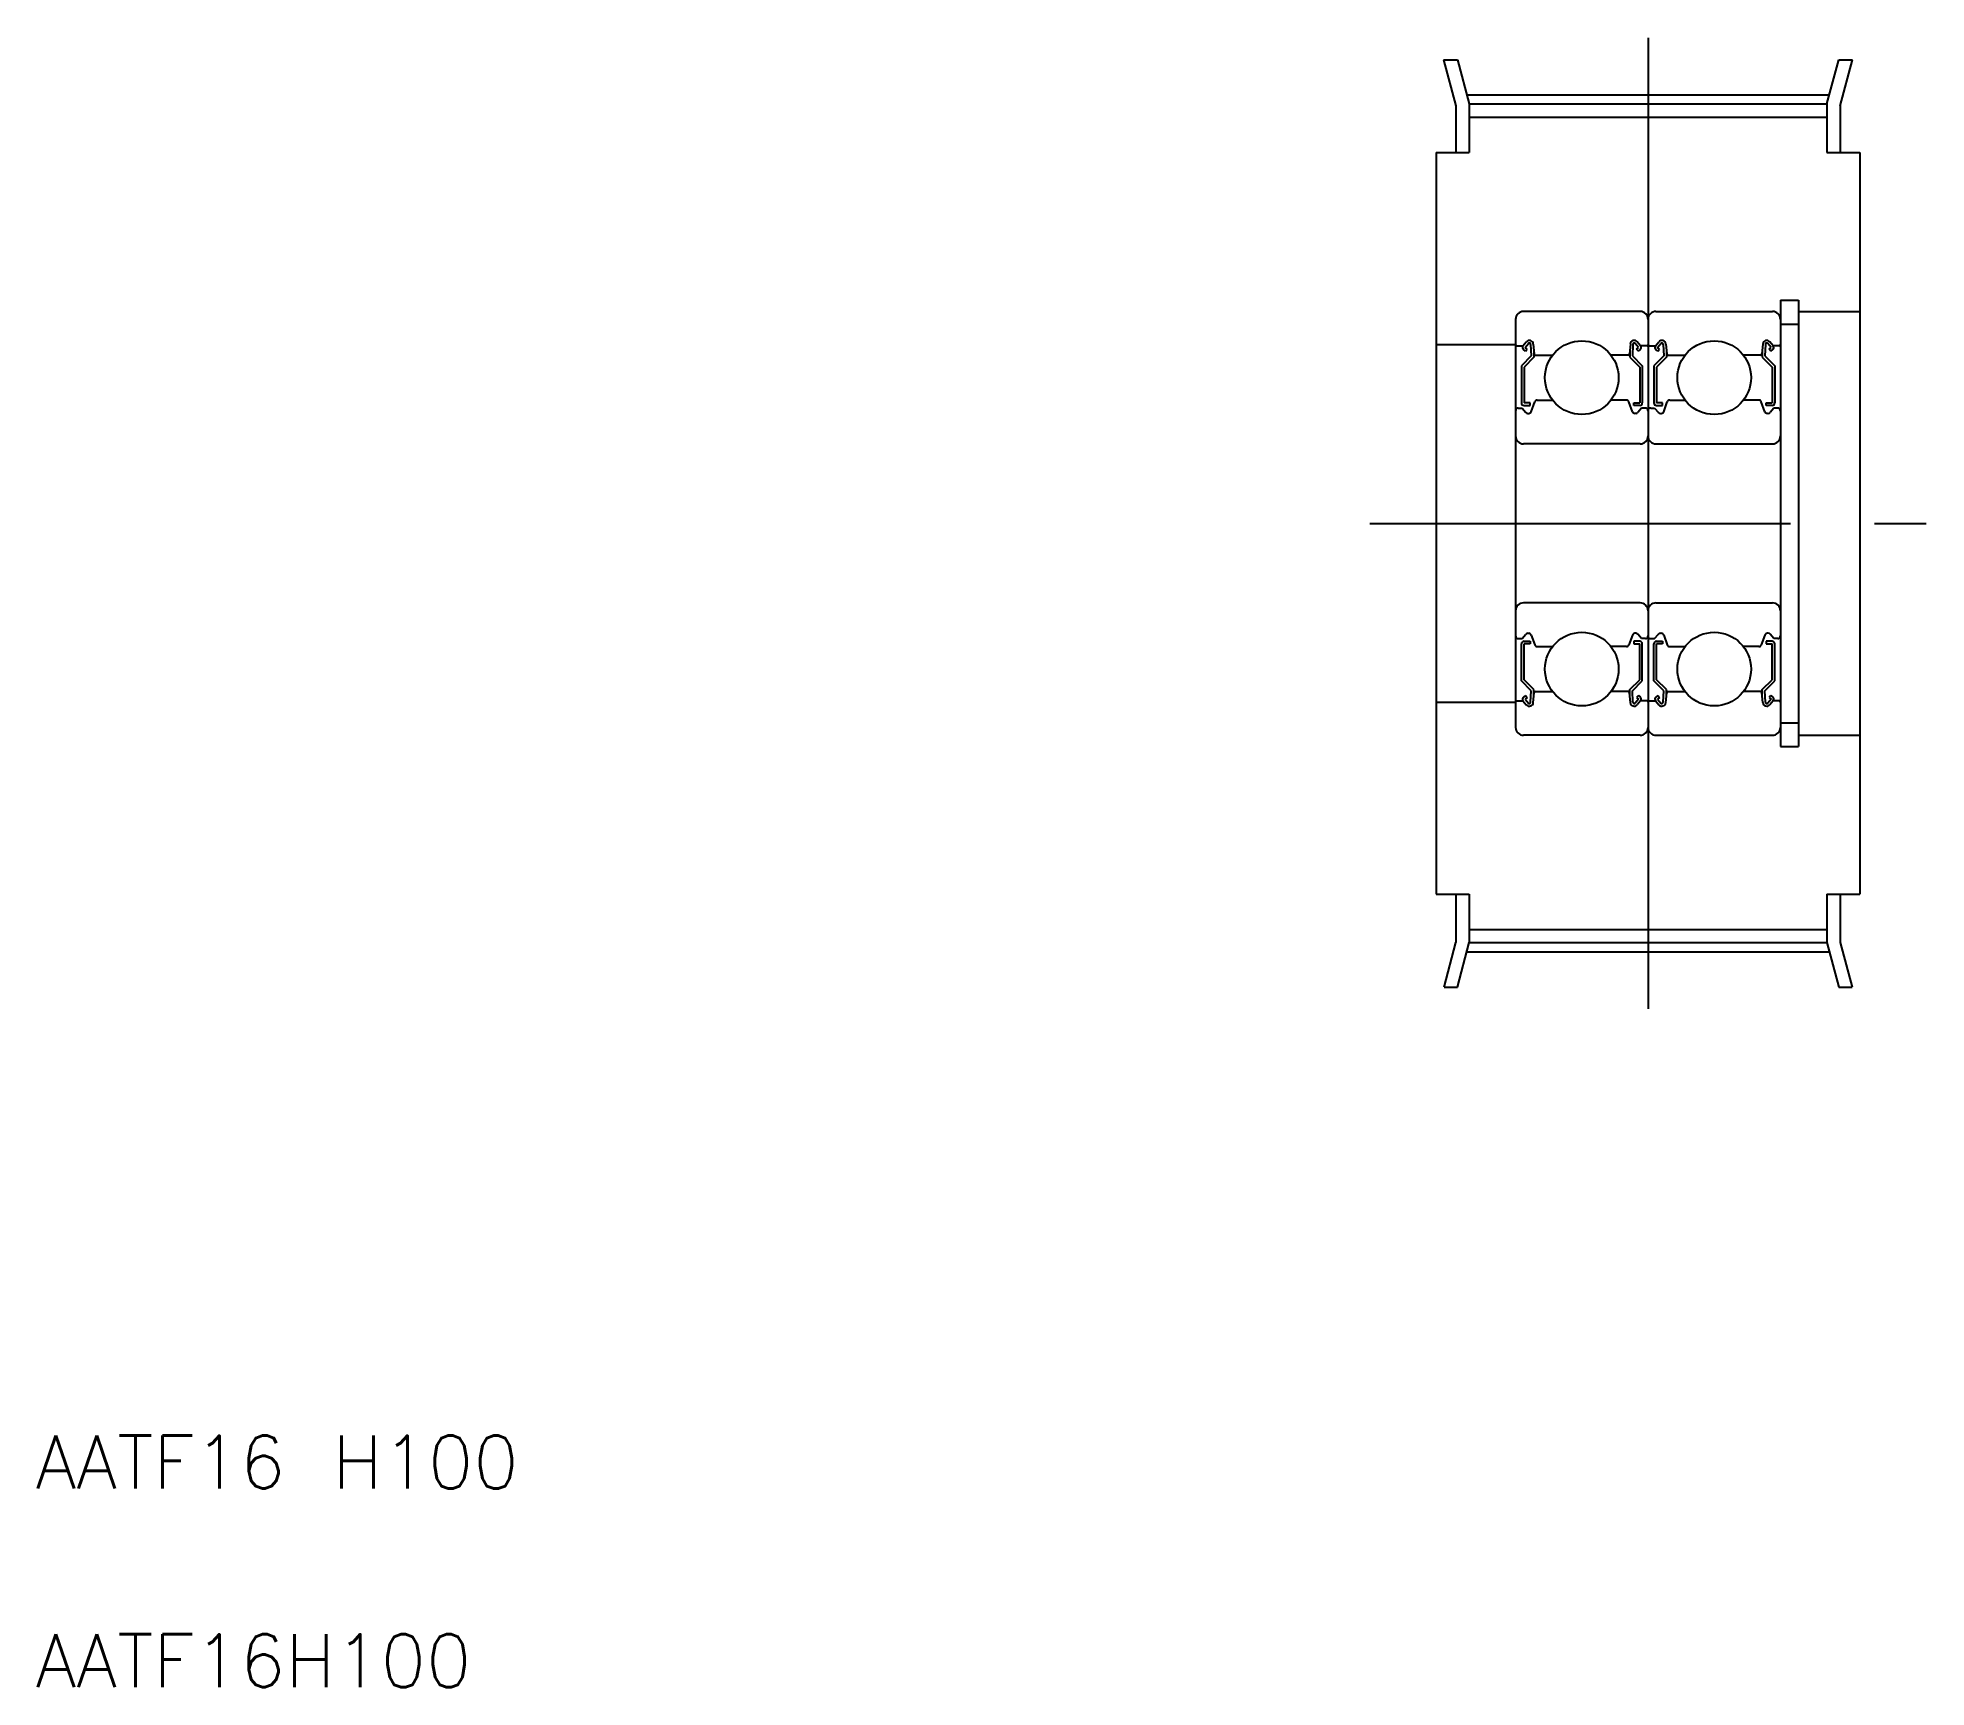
# Model space of a CAD drawing. Extents: x 10 to 153, y 10 to 135.
import ezdxf

# ---------------------------------------------------------------- set-up
doc = ezdxf.new("R2010")
doc.units = 0
doc.linetypes.add('CENTER', pattern=[50.8, 31.75, -6.35, 6.35, -6.35])
doc.layers.get('0').update_dxf_attribs({"linetype": 'CONTINUOUS'})
doc.layers.add('CENTER', color=1, linetype='CENTER')
doc.styles.get("Standard").update_dxf_attribs({"font": 'txt', "bigfont": 'BIGFONT'})

msp = doc.modelspace()

# ---------------------------------------------------------------- linework, layer by layer
at = {"color": 7, "linetype": 'CONTINUOUS'}
for p, q in [((116.31, 132.86), (117.24, 129.39)), ((116.31, 132.86), (117.35, 132.86)), ((116.57, 132.86), (116.57, 132.86)), ((116.83, 132.86), (116.83, 132.86)), ((117.35, 132.86), (118.24, 129.52)), ((145.24, 129.52), (146.14, 132.86)), ((146.14, 132.86), (147.18, 132.86)), ((146.24, 129.39), (147.18, 132.86)), ((117.24, 129.39), (117.24, 125.86)), ((118.24, 129.52), (145.24, 129.52)), ((118.24, 129.52), (118.24, 125.86)), ((118.24, 128.52), (145.24, 128.52)), ((145.24, 129.52), (145.24, 125.86)), ((146.24, 129.39), (146.24, 125.86)), ((115.74, 125.86), (115.74, 69.86)), ((115.74, 125.86), (118.24, 125.86)), ((145.24, 125.86), (147.74, 125.86)), ((147.74, 125.86), (147.74, 69.86)), ((141.74, 114.71), (141.74, 81.01)), ((141.74, 114.71), (143.09, 114.71)), ((143.09, 114.71), (143.09, 81.01)), ((121.74, 113.26), (121.74, 82.46)), ((131.14, 113.86), (122.34, 113.86)), ((131.74, 113.26), (131.74, 82.46)), ((131.74, 113.26), (131.74, 82.46)), ((132.34, 113.86), (141.14, 113.86)), ((141.74, 113.26), (141.74, 82.46)), ((141.74, 112.91), (143.09, 112.91)), ((143.09, 113.86), (147.74, 113.86)), ((115.74, 111.36), (121.74, 111.36)), ((121.84, 111.26), (122.3, 111.26)), ((122.3, 111.26), (122.55, 111.56)), ((122.46, 111.13), (122.71, 111.43)), ((122.88, 111.37), (122.93, 110.5)), ((123.08, 111.39), (123.15, 110.65)), ((130.41, 111.39), (130.34, 110.65)), ((130.6, 111.37), (130.56, 110.5)), ((131.03, 111.13), (130.78, 111.43)), ((131.18, 111.26), (130.93, 111.56)), ((131.64, 111.26), (131.18, 111.26)), ((131.84, 111.26), (132.3, 111.26)), ((132.3, 111.26), (132.55, 111.56)), ((132.46, 111.13), (132.71, 111.43)), ((132.88, 111.37), (132.93, 110.5)), ((133.08, 111.39), (133.15, 110.65)), ((140.41, 111.39), (140.34, 110.65)), ((140.6, 111.37), (140.56, 110.5)), ((141.03, 111.13), (140.78, 111.43)), ((141.18, 111.26), (140.93, 111.56)), ((141.64, 111.26), (141.18, 111.26)), ((122.93, 110.5), (122.18, 109.75)), ((122.48, 110.85), (122.33, 110.98)), ((123.13, 110.41), (122.38, 109.66)), ((122.61, 111.01), (122.46, 111.13)), ((122.48, 110.85), (122.61, 111.01)), ((123.13, 110.88), (123.13, 110.41)), ((123.25, 110.56), (124.55, 110.56)), ((130.24, 110.56), (128.94, 110.56)), ((130.36, 110.88), (130.36, 110.41)), ((130.36, 110.41), (131.11, 109.66)), ((130.56, 110.5), (131.31, 109.75)), ((130.88, 111.01), (131.03, 111.13)), ((131.01, 110.85), (130.88, 111.01)), ((131.01, 110.85), (131.16, 110.98)), ((132.93, 110.5), (132.18, 109.75)), ((132.48, 110.85), (132.33, 110.98)), ((133.13, 110.41), (132.38, 109.66)), ((132.61, 111.01), (132.46, 111.13)), ((132.48, 110.85), (132.61, 111.01)), ((133.13, 110.88), (133.13, 110.41)), ((133.25, 110.56), (134.55, 110.56)), ((140.24, 110.56), (138.94, 110.56)), ((140.36, 110.88), (140.36, 110.41)), ((140.36, 110.41), (141.11, 109.66)), ((140.56, 110.5), (141.31, 109.75)), ((140.88, 111.01), (141.03, 111.13)), ((141.01, 110.85), (140.88, 111.01)), ((141.01, 110.85), (141.16, 110.98)), ((122.18, 109.75), (122.18, 106.96)), ((122.38, 109.66), (122.38, 106.96)), ((131.11, 109.66), (131.11, 106.96)), ((131.31, 109.75), (131.31, 106.96)), ((132.18, 109.75), (132.18, 106.96)), ((132.38, 109.66), (132.38, 106.96)), ((141.11, 109.66), (141.11, 106.96)), ((141.31, 109.75), (141.31, 106.96)), ((122.83, 106.96), (122.38, 106.96)), ((122.83, 106.76), (122.83, 106.96)), ((122.93, 106.29), (123.19, 107.03)), ((123.38, 107.16), (124.55, 107.16)), ((130.11, 107.16), (128.94, 107.16)), ((130.56, 106.29), (130.29, 107.03)), ((130.66, 106.76), (130.66, 106.96)), ((130.66, 106.96), (131.11, 106.96)), ((132.83, 106.96), (132.38, 106.96)), ((132.83, 106.76), (132.83, 106.96)), ((132.93, 106.29), (133.19, 107.03)), ((133.38, 107.16), (134.55, 107.16)), ((140.11, 107.16), (138.94, 107.16)), ((140.56, 106.29), (140.29, 107.03)), ((140.66, 106.76), (140.66, 106.96)), ((140.66, 106.96), (141.11, 106.96)), ((121.94, 106.56), (122.24, 106.56)), ((122.24, 106.56), (122.52, 106.23)), ((122.38, 106.76), (122.83, 106.76)), ((122.67, 106.16), (122.74, 106.16)), ((131.11, 106.76), (130.66, 106.76)), ((130.82, 106.16), (130.75, 106.16)), ((131.24, 106.56), (130.97, 106.23)), ((131.54, 106.56), (131.24, 106.56)), ((131.94, 106.56), (132.24, 106.56)), ((132.24, 106.56), (132.52, 106.23)), ((132.38, 106.76), (132.83, 106.76)), ((132.67, 106.16), (132.74, 106.16)), ((141.11, 106.76), (140.66, 106.76)), ((140.82, 106.16), (140.75, 106.16)), ((141.24, 106.56), (140.97, 106.23)), ((141.54, 106.56), (141.24, 106.56)), ((131.14, 103.86), (122.34, 103.86)), ((132.34, 103.86), (141.14, 103.86)), ((131.14, 91.86), (122.34, 91.86)), ((132.34, 91.86), (141.14, 91.86)), ((121.94, 89.16), (122.24, 89.16)), ((122.18, 85.98), (122.18, 88.76)), ((122.24, 89.16), (122.52, 89.49)), ((122.38, 88.96), (122.83, 88.96)), ((122.83, 88.76), (122.38, 88.76)), ((122.38, 86.06), (122.38, 88.76)), ((122.67, 89.56), (122.74, 89.56)), ((122.83, 88.96), (122.83, 88.76)), ((122.93, 89.43), (123.19, 88.69)), ((123.38, 88.56), (124.55, 88.56)), ((130.11, 88.56), (128.94, 88.56)), ((130.56, 89.43), (130.29, 88.69)), ((131.11, 88.96), (130.66, 88.96)), ((130.66, 88.96), (130.66, 88.76)), ((130.66, 88.76), (131.11, 88.76)), ((130.82, 89.56), (130.75, 89.56)), ((131.24, 89.16), (130.97, 89.49)), ((131.11, 86.06), (131.11, 88.76)), ((131.54, 89.16), (131.24, 89.16)), ((131.31, 85.98), (131.31, 88.76)), ((131.94, 89.16), (132.24, 89.16)), ((132.18, 85.98), (132.18, 88.76)), ((132.24, 89.16), (132.52, 89.49)), ((132.38, 88.96), (132.83, 88.96)), ((132.83, 88.76), (132.38, 88.76)), ((132.38, 86.06), (132.38, 88.76)), ((132.67, 89.56), (132.74, 89.56)), ((132.83, 88.96), (132.83, 88.76)), ((132.93, 89.43), (133.19, 88.69)), ((133.38, 88.56), (134.55, 88.56)), ((140.11, 88.56), (138.94, 88.56)), ((140.56, 89.43), (140.29, 88.69)), ((140.66, 88.96), (140.66, 88.76)), ((141.11, 88.96), (140.66, 88.96)), ((140.66, 88.76), (141.11, 88.76)), ((140.82, 89.56), (140.75, 89.56)), ((141.24, 89.16), (140.97, 89.49)), ((141.11, 86.06), (141.11, 88.76)), ((141.54, 89.16), (141.24, 89.16)), ((141.31, 85.98), (141.31, 88.76)), ((122.93, 85.23), (122.18, 85.98)), ((123.13, 85.31), (122.38, 86.06)), ((130.36, 85.31), (131.11, 86.06)), ((130.56, 85.23), (131.31, 85.98)), ((132.93, 85.23), (132.18, 85.98)), ((133.13, 85.31), (132.38, 86.06)), ((140.36, 85.31), (141.11, 86.06)), ((140.56, 85.23), (141.31, 85.98)), ((115.74, 84.36), (121.74, 84.36)), ((121.84, 84.46), (122.3, 84.46)), ((122.3, 84.46), (122.55, 84.16)), ((122.48, 84.87), (122.33, 84.74)), ((122.61, 84.72), (122.46, 84.59)), ((122.46, 84.59), (122.71, 84.29)), ((122.48, 84.87), (122.61, 84.72)), ((122.88, 84.35), (122.93, 85.23)), ((123.08, 84.33), (123.15, 85.07)), ((123.13, 84.84), (123.13, 85.31)), ((123.25, 85.16), (124.55, 85.16)), ((130.24, 85.16), (128.94, 85.16)), ((130.41, 84.33), (130.34, 85.07)), ((130.36, 84.84), (130.36, 85.31)), ((130.6, 84.35), (130.56, 85.23)), ((131.03, 84.59), (130.78, 84.29)), ((131.01, 84.87), (130.88, 84.72)), ((130.88, 84.72), (131.03, 84.59)), ((131.18, 84.46), (130.93, 84.16)), ((131.01, 84.87), (131.16, 84.74)), ((131.64, 84.46), (131.18, 84.46)), ((131.84, 84.46), (132.3, 84.46)), ((132.3, 84.46), (132.55, 84.16)), ((132.48, 84.87), (132.33, 84.74)), ((132.61, 84.72), (132.46, 84.59)), ((132.46, 84.59), (132.71, 84.29)), ((132.48, 84.87), (132.61, 84.72)), ((132.88, 84.35), (132.93, 85.23)), ((133.08, 84.33), (133.15, 85.07)), ((133.13, 84.84), (133.13, 85.31)), ((133.25, 85.16), (134.55, 85.16)), ((140.24, 85.16), (138.94, 85.16)), ((140.41, 84.33), (140.34, 85.07)), ((140.36, 84.84), (140.36, 85.31)), ((140.6, 84.35), (140.56, 85.23)), ((141.03, 84.59), (140.78, 84.29)), ((141.01, 84.87), (140.88, 84.72)), ((140.88, 84.72), (141.03, 84.59)), ((141.18, 84.46), (140.93, 84.16)), ((141.01, 84.87), (141.16, 84.74)), ((141.64, 84.46), (141.18, 84.46)), ((141.74, 82.81), (143.09, 82.81)), ((131.14, 81.86), (122.34, 81.86)), ((126.74, 81.86), (126.74, 81.86)), ((128.74, 81.86), (128.74, 81.86)), ((132.34, 81.86), (141.14, 81.86)), ((134.74, 81.86), (134.74, 81.86)), ((136.74, 81.86), (136.74, 81.86)), ((143.09, 81.86), (147.74, 81.86)), ((141.74, 81.01), (143.09, 81.01)), ((115.74, 69.86), (118.24, 69.86)), ((117.24, 69.86), (117.24, 66.21)), ((118.24, 69.86), (118.24, 66.21)), ((145.24, 69.86), (145.24, 66.21)), ((145.24, 69.86), (147.74, 69.86)), ((146.24, 69.86), (146.24, 66.21)), ((118.24, 67.21), (145.24, 67.21)), ((116.35, 62.86), (117.24, 66.21)), ((117.35, 62.86), (118.24, 66.21)), ((118.24, 66.21), (145.24, 66.21)), ((145.24, 66.21), (146.14, 62.86)), ((146.24, 66.21), (147.14, 62.86)), ((116.35, 62.86), (117.35, 62.86)), ((146.14, 62.86), (147.14, 62.86))]:
    msp.add_line(p, q, dxfattribs=at)
for centre in [(126.74, 108.86), (126.74, 108.86), (136.74, 108.86), (136.74, 108.86), (126.74, 86.86), (126.74, 86.86), (136.74, 86.86), (136.74, 86.86)]:
    msp.add_circle(centre, 2.78, dxfattribs=at)
for centre, radius, start, end in [((122.34, 113.26), 0.6, 90, 180), ((131.14, 113.26), 0.6, 0, 90), ((132.34, 113.26), 0.6, 90, 180), ((141.14, 113.26), 0.6, 0, 90), ((121.84, 111.36), 0.1, 180, 270), ((122.46, 111.13), 0.2, 140.0012, 230.087), ((122.78, 111.37), 0.3, 4.9968, 140.0012), ((122.78, 111.37), 0.1, 2.8198, 140.0002), ((130.7, 111.37), 0.3, 39.9988, 175.0032), ((130.7, 111.37), 0.1, 39.9998, 177.1802), ((131.03, 111.13), 0.2, 309.913, 39.9988), ((131.64, 111.36), 0.1, 270, 0), ((131.84, 111.36), 0.1, 180, 270), ((132.46, 111.13), 0.2, 140.0012, 230.087), ((132.78, 111.37), 0.3, 4.9968, 140.0012), ((132.78, 111.37), 0.1, 2.8198, 140.0002), ((140.7, 111.37), 0.3, 39.9988, 175.0032), ((140.7, 111.37), 0.1, 39.9998, 177.1802), ((141.03, 111.13), 0.2, 309.913, 39.9988), ((141.64, 111.36), 0.1, 270, 0), ((123.25, 110.66), 0.1, 184.9968, 270), ((130.24, 110.66), 0.1, 270, 355.0032), ((133.25, 110.66), 0.1, 184.9968, 270), ((140.24, 110.66), 0.1, 270, 355.0032), ((122.38, 106.96), 0.2, 180, 270), ((123.38, 106.96), 0.2, 90, 159.9916), ((130.11, 106.96), 0.2, 20.0084, 90), ((131.11, 106.96), 0.2, 270, 0), ((132.38, 106.96), 0.2, 180, 270), ((133.38, 106.96), 0.2, 90, 159.9916), ((140.11, 106.96), 0.2, 20.0084, 90), ((141.11, 106.96), 0.2, 270, 0), ((121.94, 106.36), 0.2, 90, 180), ((122.67, 106.36), 0.2, 219.9952, 270), ((122.74, 106.36), 0.2, 270, 339.9916), ((130.75, 106.36), 0.2, 200.0084, 270), ((130.82, 106.36), 0.2, 270, 320.0048), ((131.54, 106.36), 0.2, 0, 90), ((131.94, 106.36), 0.2, 90, 180), ((132.67, 106.36), 0.2, 219.9952, 270), ((132.74, 106.36), 0.2, 270, 339.9916), ((140.75, 106.36), 0.2, 200.0084, 270), ((140.82, 106.36), 0.2, 270, 320.0048), ((141.54, 106.36), 0.2, 0, 90), ((122.34, 104.46), 0.6, 180, 270), ((131.14, 104.46), 0.6, 270, 0), ((132.34, 104.46), 0.6, 180, 270), ((141.14, 104.46), 0.6, 270, 0), ((122.34, 91.26), 0.6, 90, 180), ((131.14, 91.26), 0.6, 0, 90), ((132.34, 91.26), 0.6, 90, 180), ((141.14, 91.26), 0.6, 0, 90), ((121.94, 89.36), 0.2, 180, 270), ((122.38, 88.76), 0.2, 90, 180), ((122.67, 89.36), 0.2, 90, 140.0048), ((122.74, 89.36), 0.2, 20.0084, 90), ((123.38, 88.76), 0.2, 200.0084, 270), ((130.11, 88.76), 0.2, 270, 339.9916), ((130.75, 89.36), 0.2, 90, 159.9916), ((130.82, 89.36), 0.2, 39.9952, 90), ((131.11, 88.76), 0.2, 0, 90), ((131.54, 89.36), 0.2, 270, 0), ((131.94, 89.36), 0.2, 180, 270), ((132.38, 88.76), 0.2, 90, 180), ((132.67, 89.36), 0.2, 90, 140.0048), ((132.74, 89.36), 0.2, 20.0084, 90), ((133.38, 88.76), 0.2, 200.0084, 270), ((140.11, 88.76), 0.2, 270, 339.9916), ((140.75, 89.36), 0.2, 90, 159.9916), ((140.82, 89.36), 0.2, 39.9952, 90), ((141.11, 88.76), 0.2, 0, 90), ((141.54, 89.36), 0.2, 270, 0), ((121.84, 84.36), 0.1, 90, 180), ((122.46, 84.59), 0.2, 129.913, 219.9988), ((122.78, 84.36), 0.3, 219.9988, 355.0032), ((122.78, 84.36), 0.1, 219.9998, 357.1802), ((123.25, 85.06), 0.1, 90, 175.0032), ((130.24, 85.06), 0.1, 4.9968, 90), ((130.7, 84.36), 0.3, 184.9968, 320.0012), ((130.7, 84.36), 0.1, 182.8198, 320.0002), ((131.03, 84.59), 0.2, 320.0012, 50.087), ((131.64, 84.36), 0.1, 0, 90), ((131.84, 84.36), 0.1, 90, 180), ((132.46, 84.59), 0.2, 129.913, 219.9988), ((132.78, 84.36), 0.3, 219.9988, 355.0032), ((132.78, 84.36), 0.1, 219.9998, 357.1802), ((133.25, 85.06), 0.1, 90, 175.0032), ((140.24, 85.06), 0.1, 4.9968, 90), ((140.7, 84.36), 0.3, 184.9968, 320.0012), ((140.7, 84.36), 0.1, 182.8198, 320.0002), ((141.03, 84.59), 0.2, 320.0012, 50.087), ((141.64, 84.36), 0.1, 0, 90), ((122.34, 82.46), 0.6, 180, 270), ((131.14, 82.46), 0.6, 270, 0), ((132.34, 82.46), 0.6, 180, 270), ((141.14, 82.46), 0.6, 270, 0)]:
    msp.add_arc(centre, radius, start, end, dxfattribs=at)
at = {"layer": 'CENTER', "color": 1, "linetype": 'CENTER'}
for p, q in [((131.74, 134.52), (131.74, 61.21)), ((118.06, 130.2), (145.43, 130.2)), ((110.74, 97.86), (152.74, 97.86)), ((118.06, 65.52), (145.43, 65.52))]:
    msp.add_line(p, q, dxfattribs=at)

# ---------------------------------------------------------------- texts
at = {"color": 7, "linetype": 'CONTINUOUS'}
for s, p in [('AATF16 H100', (10, 25)), ('AATF16H100', (10, 10))]:
    msp.add_text(s, height=4, dxfattribs=at).set_placement(p)

doc.saveas('drawing.dxf')
